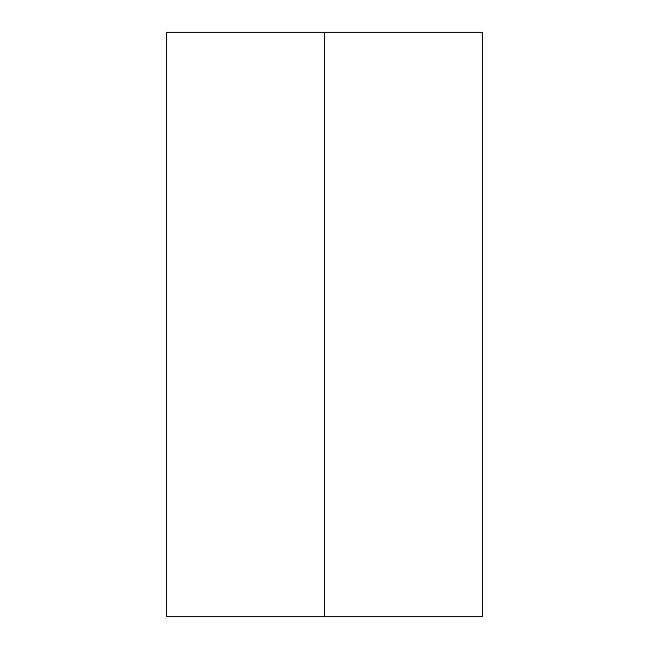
<?xml version="1.0" encoding="UTF-8"?>
<svg xmlns="http://www.w3.org/2000/svg" width="649" height="649" viewBox="0 0 649 649"><rect width="100%" height="100%" fill="white"/><g stroke="black" fill="none" stroke-linecap="round" stroke-linejoin="round"><path stroke-width="0.97" d="M324.5 32.45L324.5 616.55M482.467 32.45L166.533 32.45L166.533 616.55L482.467 616.55L482.467 32.45"/></g></svg>
